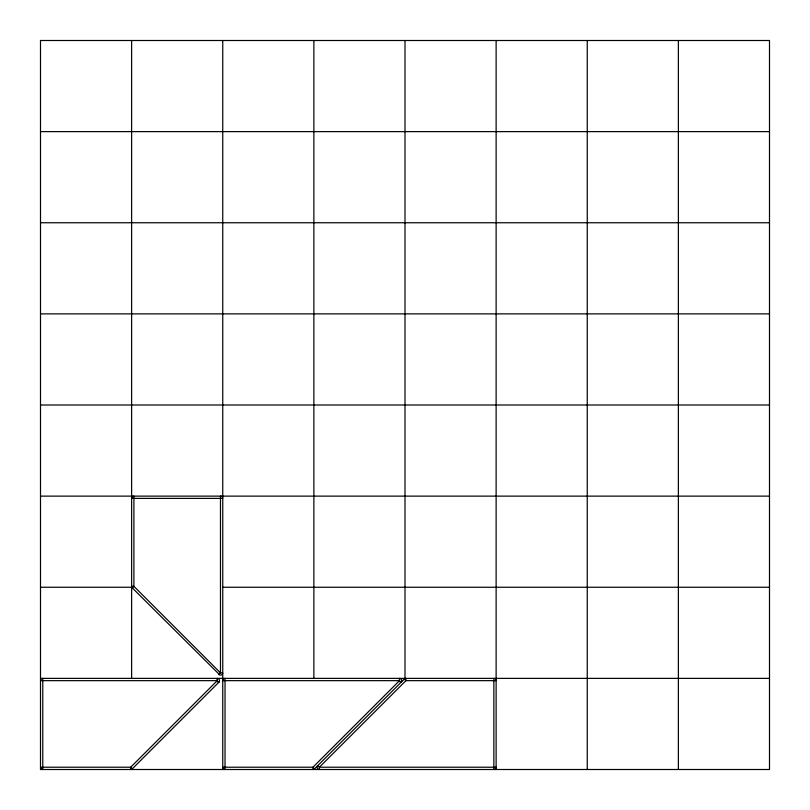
<?xml version="1.0" encoding="UTF-8"?>
<svg xmlns="http://www.w3.org/2000/svg" width="810" height="810" viewBox="0 0 810 810"><rect width="100%" height="100%" fill="white"/><g stroke="black" fill="none" stroke-linecap="round" stroke-linejoin="round"><path stroke-width="1.21" d="M317.763 765.612A2.278 2.278 0 0 0 319.373 769.5L319.373 767.262L317.793 765.642M217.242 679.317C217.384 676.866 216.523 683.083 218.832 682.233M399.492 679.317C399.634 676.866 398.773 683.083 401.082 682.233M132.324 587.888L133.903 586.308L133.903 496.166A2.278 2.278 0 0 0 131.625 498.403L222.709 498.403A2.278 2.278 0 0 0 220.472 496.125L220.472 672.877L218.892 674.457M217.252 678.375A2.278 2.278 0 0 1 218.862 682.263L132.293 768.832A2.278 2.278 0 0 1 130.663 769.5M219.095 674.244L132.293 587.918A2.278 2.278 0 0 1 131.625 586.288M131.655 586.308L133.903 586.308L220.472 672.877L222.74 672.877A2.278 2.278 0 0 1 218.862 674.487M40.5 131.625L769.5 131.625M40.5 222.75L769.5 222.75M40.5 313.875L769.5 313.875M40.5 405L769.5 405M40.5 496.125L769.5 496.125M40.5 587.25L132.891 587.25M222.75 587.25L769.5 587.25M40.5 678.375L405 678.375M769.5 678.375L405.942 678.375L405.942 680.653L319.373 767.222L496.105 767.222A2.278 2.278 0 0 1 493.847 769.5L493.847 678.415A2.278 2.278 0 0 1 496.125 680.653L405.942 680.653L404.362 679.074M314.513 768.801L312.933 767.222L222.79 767.222A2.278 2.278 0 0 0 225.028 769.5L225.028 678.415A2.278 2.278 0 0 0 222.75 680.653L399.502 680.653L312.933 767.222L312.933 769.47M132.263 768.801L130.683 767.222L40.54 767.222A2.278 2.278 0 0 0 42.778 769.5L42.778 678.415A2.278 2.278 0 0 0 40.5 680.653L217.252 680.653L130.683 767.222L130.683 769.47M218.275 681.676L218.771 682.243M678.375 40.5L678.375 769.5M587.25 40.5L587.25 769.5M496.125 40.5L496.125 769.5M405 40.5L405 679.641M313.875 40.5L313.875 678.375M222.75 40.5L222.75 769.5M131.625 40.5L131.625 678.375M312.913 769.5A2.278 2.278 0 0 0 314.543 768.832L404.332 679.043A2.278 2.278 0 0 1 405.962 678.375M399.502 678.375A2.278 2.278 0 0 1 401.112 682.263M769.5 40.5L40.5 40.5L40.5 769.5L769.5 769.5L769.5 40.5"/></g></svg>
